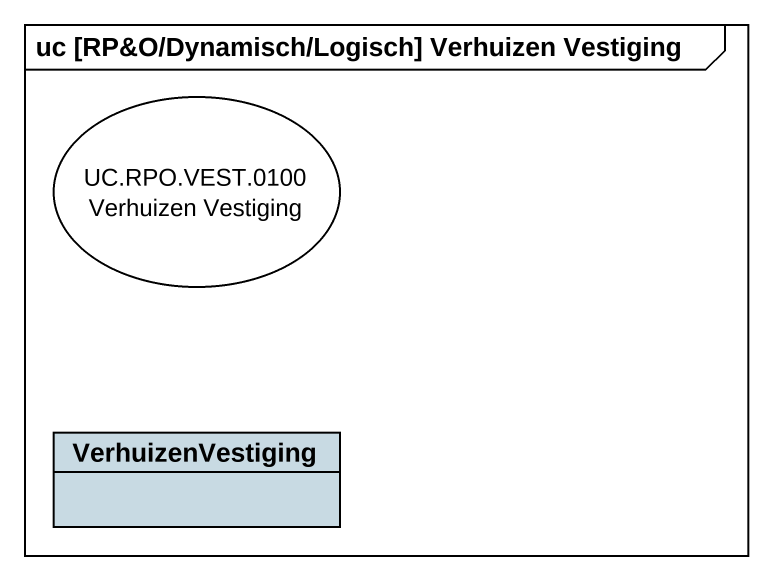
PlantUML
@startuml
mainframe uc [RP&O/Dynamisch/Logisch] Verhuizen Vestiging
allowmixing
hide circle
hide empty members
usecase "UC.RPO.VEST.0100 Verhuizen Vestiging" as UC_RPO_VEST_0100_Verhuizen
class VerhuizenVestiging #C8DAE3
@enduml
